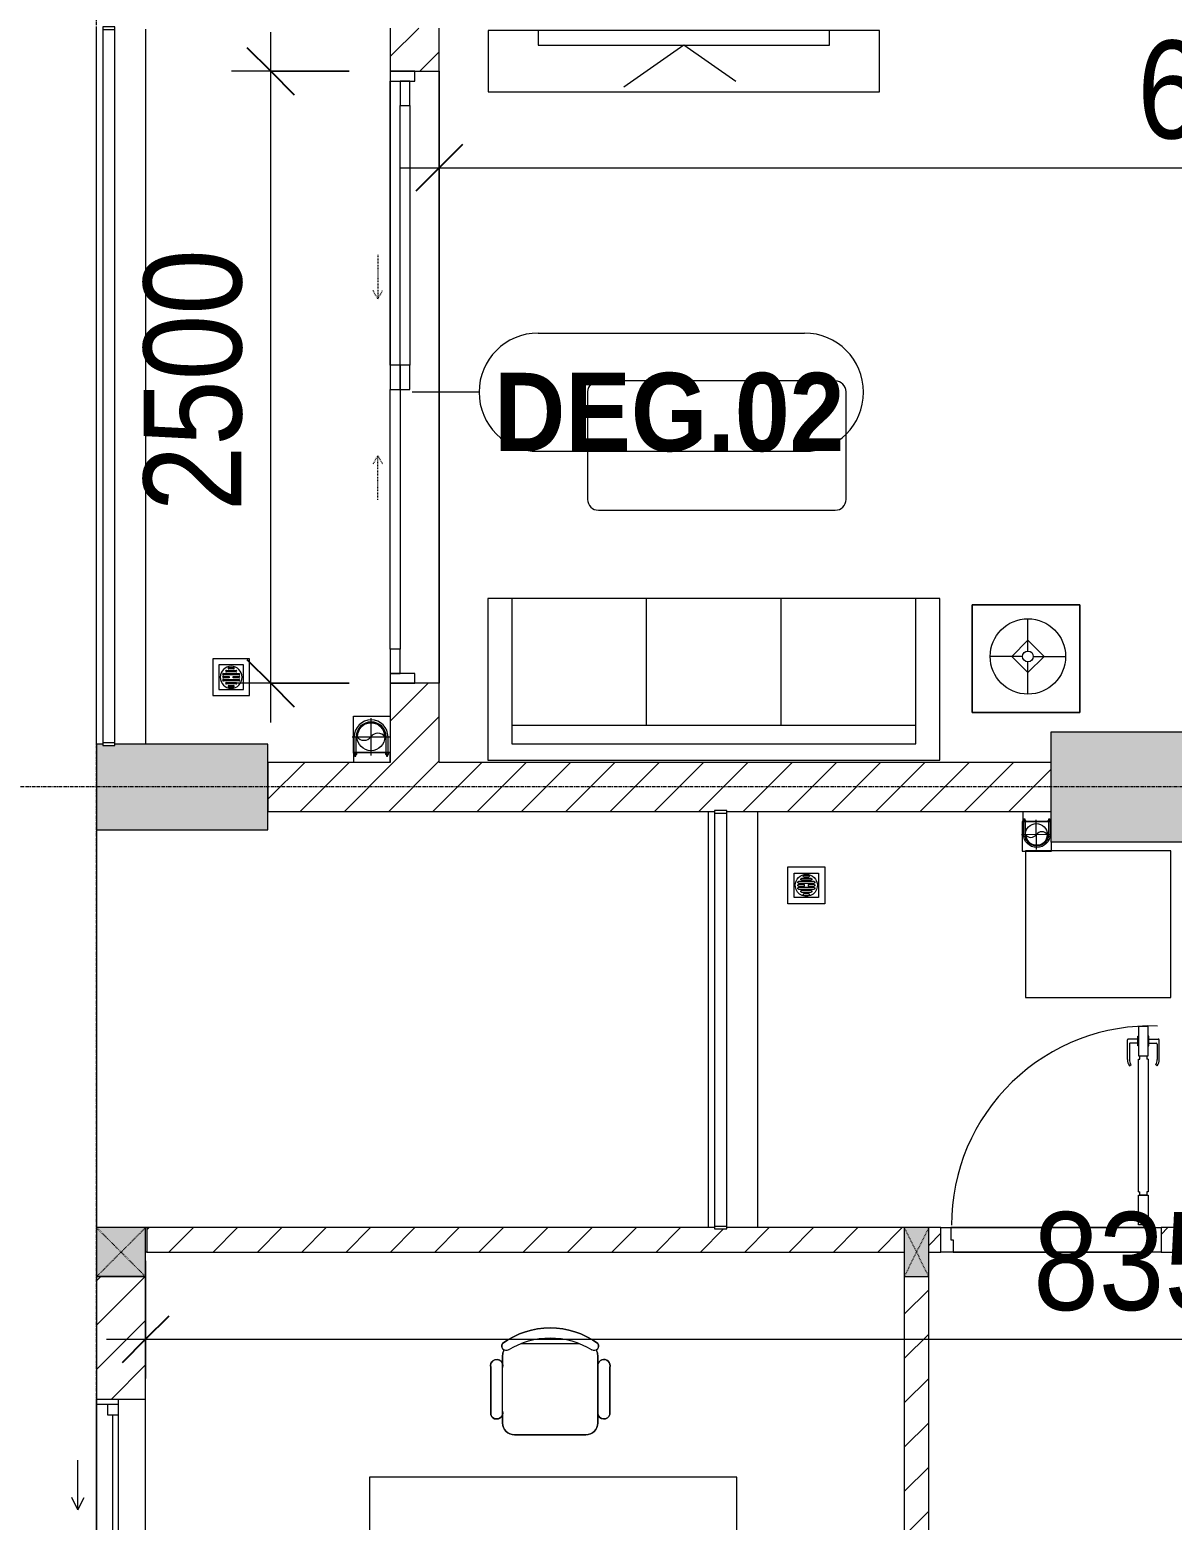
# Model space of a CAD drawing. Header units: millimetres. Extents: x 962 to 241049, y -15958 to 84407.
# Drawn here: x 96559 to 101227, y 58742 to 64830 of the extents above; entities that cross this region are included whole.
import ezdxf

# ---------------------------------------------------------------- set-up
doc = ezdxf.new("R2010")
doc.units = ezdxf.units.MM
for name, pattern in [('Dash', [6, 3, -3]), ('Grid Line', [22.225, 12.7, -3.175, 3.175, -3.175]), ('IMPORT-CENTER _3_', [10.16, 6.35, -1.27, 1.27, -1.27])]:
    doc.linetypes.add(name, pattern=pattern)
for name, color, linetype, lineweight in [('0-1', 7, 'Continuous', 5), ('A-ANNO-DIMS', 211, 'Continuous', 9), ('A-ANNO-DIMS-160', 211, 'Continuous', 9), ('A-DETL-GENF-1', 9, 'Continuous', 9), ('A-DOOR', 31, 'Continuous', 9), ('A-DOOR-1', 254, 'Continuous', 9), ('A-DOOR-2', 9, 'Continuous', 9), ('A-DOOR-FRAM', 31, 'Continuous', 9), ('A-DOOR-HDLN', 31, 'Dash', 9), ('A-DOOR-IDEN', 31, 'Continuous', 9), ('A-FLOR-1', 250, 'Continuous', 9), ('A-FLOR-2', 9, 'Continuous', 9), ('A-FLOR-HRAL', 11, 'Continuous', 9), ('A-FLOR-HRAL-1', 254, 'Continuous', 9), ('A-FLOR-HRAL-2', 9, 'Continuous', 9), ('A-GLAZ', 151, 'Continuous', 9), ('A-WALL', 113, 'Continuous', 9), ('A-WALL-1', 253, 'Continuous', 18), ('A-WALL-2', 9, 'Continuous', 9), ('A-WALL-3', 113, 'Continuous', 18), ('A-WALL-PATT-1', 10, 'Continuous', 9), ('A-WALL-PATT-2', 111, 'Continuous', 9), ('G-IMPT', 8, 'Continuous', 9), ('G-IMPT-1', 254, 'Continuous', 9), ('G-IMPT-2', 8, 'IMPORT-CENTER _3_', 9), ('I-FURN', 30, 'Continuous', 9), ('I-FURN-1', 254, 'Continuous', 9), ('M-EQPM', 50, 'Continuous', 9), ('S-COLS', 52, 'Continuous', 9), ('S-COLS-1', 52, 'Continuous', 5), ('S-COLS-2', 7, 'Continuous', 18), ('S-COLS-3', 250, 'Continuous', 9), ('S-COLS-4', 254, 'Continuous', 9), ('S-COLS-5', 253, 'Continuous', 18), ('S-COLS-6', 52, 'Continuous', 18), ('S-COLS-7', 52, 'Dash', 9), ('S-COLS-HDLN', 52, 'Dash', 9), ('S-COLS-HDLN-1', 9, 'Dash', 9), ('S-GRID-1', 1, 'Grid Line', 9)]:
    doc.layers.add(name, color=color, linetype=linetype, lineweight=lineweight)
doc.styles.add('Arial_B_5', font='arialbd_0.ttf', dxfattribs={"width": 0.9, "height": 320})
doc.styles.add('UTM Avo', font='UTM Avo.ttf', dxfattribs={"width": 0.9, "height": 400})
doc.dimstyles.new('1_Dim_chi_tiet_2_5_1', dxfattribs={"dimscale": 304.8, "dimtxt": 399.720379, "dimasz": 0.629921, "dimexe": 0.524934, "dimexo": 0.0625, "dimgap": 0.052493, "dimtad": 1, "dimdec": 0, "dimrnd": 5, "dimzin": 0, "dimdsep": 46, "dimtxsty": 'UTM Avo', "dimblk1": 'OBLIQUE', "dimblk2": 'OBLIQUE', "dimsah": 1, "dimcen": 0.09, "dimdle": 0.524934, "dimazin": 0, "dimtfac": 1, "dimtdec": 4, "dimtix": 1, "dimtmove": 0, "dimatfit": 3, "dimfxl": 1.049869, "dimfxlon": 1, "dimtvp": 1, "dimtolj": 1, "dimtzin": 0, "dimarcsym": 2})
pattern_1 = [(45, (0, 0), (-90.50967, 90.50967), [])]
pattern_2 = [(45, (63179.03, 0), (-90.50967, 90.50967), [])]

# ---------------------------------------------------------------- blocks, each defined once
blk = doc.blocks.new('M_Concrete-Rectangular-Column2 - 450x1300-812578-TKCS_MB TẦNG 1')
at = {"layer": 'S-COLS'}
blk.add_hatch(color=256, dxfattribs=at).paths.add_polyline_path([(-650, 225), (-650, -225), (650, -225), (650, 225), (-180.7, 225)])
at = {"layer": 'S-COLS-2'}
for p, q in [((-650, 225), (650, 225)), ((-650, -225), (-650, 225)), ((650, 225), (650, -225)), ((650, -225), (-650, -225))]:
    blk.add_line(p, q, dxfattribs=at)
blk = doc.blocks.new('NCV_TKTC_KET CAU_rvt-1-TKCS_MB TẦNG 1')
at = {"layer": 'S-COLS-1'}
blk.add_hatch(color=256, dxfattribs=at).paths.add_polyline_path([(34352.6, 61561.9), (34352.6, 61911.9), (33727.6, 61911.9), (33727.6, 61906.9), (33677.6, 61906.9), (33677.6, 61911.9), (33652.6, 61911.9), (33652.6, 61561.9)])
at = {"layer": 'A-FLOR-1'}
for p, q in [((33652.6, 61561.9), (33652.6, 59936.9)), ((33857.6, 59936.9), (33852.6, 59936.9))]:
    blk.add_line(p, q, dxfattribs=at)
at = {"layer": 'S-COLS-2'}
for p, q in [((33652.6, 61911.9), (33652.6, 61561.9)), ((33677.6, 61911.9), (33652.6, 61911.9)), ((34352.6, 61911.9), (33727.6, 61911.9)), ((34352.6, 61561.9), (34352.6, 61911.9)), ((33652.6, 61561.9), (34352.6, 61561.9))]:
    blk.add_line(p, q, dxfattribs=at)
at = {"layer": 'S-COLS-3', "rotation": 180}
blk.add_blockref('M_Concrete-Rectangular-Column2 - 450x1300-812578-TKCS_MB TẦNG 1', (38202.6, 61736.9), dxfattribs=at)
blk = doc.blocks.new('LOBBY_SOFA_1 - LOBBY_SOFA_1-850634-TKCS_MB TẦNG 1')
at = {"layer": 'I-FURN'}
for p, q in [((-2556, 0), (-2556, -660)), ((-708, 0), (-2556, 0)), ((-708, -660), (-708, 0)), ((-2457, -66), (-2457, -660)), ((-807, -66), (-2457, -66)), ((-807, -660), (-807, -66)), ((-807, -143), (-2457, -143)), ((-1907, -143), (-1907, -660)), ((-1357, -143), (-1357, -660)), ((-3128.2, -193.5), (-2688.2, -193.5)), ((-3128.2, -633.5), (-3128.2, -193.5)), ((-2688.2, -193.5), (-2688.2, -633.5)), ((-2915.4, -269), (-2915.4, -401)), ((-2915.4, -357), (-2981.4, -423)), ((-2849.4, -423), (-2915.4, -357)), ((-2937.4, -423), (-3069.4, -423)), ((-2981.4, -423), (-2915.4, -489)), ((-2915.4, -489), (-2849.4, -423)), ((-2893.4, -423), (-2761.4, -423)), ((-2915.4, -445), (-2915.4, -577)), ((-2688.2, -633.5), (-3128.2, -633.5)), ((-2556, -660), (-708, -660)), ((-1160.3, -1020.5), (-2128.3, -1020.5)), ((-2172.3, -1064.5), (-2172.3, -1504.5)), ((-1116.3, -1504.5), (-1116.3, -1064.5)), ((-2128.3, -1548.5), (-1160.3, -1548.5))]:
    blk.add_line(p, q, dxfattribs=at)
for radius in [154, 22]:
    blk.add_circle((-2915.4, -423), radius, dxfattribs=at)
for centre, start, end in [((-2128.3, -1064.5), 90, 180), ((-1160.3, -1064.5), 0, 90), ((-2128.3, -1504.5), 180, 270), ((-1160.3, -1504.5), 270, 0)]:
    blk.add_arc(centre, 44, start, end, dxfattribs=at)
at = {"layer": 'I-FURN-1'}
for p, q in [((-708, 0), (-2556, 0)), ((-2556, 0), (-2556, -660)), ((-708, -660), (-708, 0)), ((-2688.2, -193.5), (-3128.2, -193.5)), ((-3128.2, -193.5), (-3128.2, -633.5)), ((-2688.2, -633.5), (-2688.2, -193.5)), ((-3128.2, -633.5), (-2688.2, -633.5)), ((-2556, -660), (-708, -660)), ((-1160.3, -1020.5), (-2128.3, -1020.5)), ((-2172.3, -1064.5), (-2172.3, -1504.5)), ((-1116.3, -1504.5), (-1116.3, -1064.5)), ((-2128.3, -1548.5), (-1160.3, -1548.5))]:
    blk.add_line(p, q, dxfattribs=at)
for centre, start, end in [((-2128.3, -1064.5), 90, 180), ((-1160.3, -1064.5), 0, 90), ((-2128.3, -1504.5), 180, 270), ((-1160.3, -1504.5), 270, 0)]:
    blk.add_arc(centre, 44, start, end, dxfattribs=at)
blk = doc.blocks.new('RES_BAN AN - RES_BAN AN-850638-TKCS_MB TẦNG 1')
at = {"layer": 'I-FURN-1'}
for p, q in [((1600, 0), (0, 0)), ((0, 0), (0, -250)), ((1600, -250), (1600, 0)), ((0, -250), (1600, -250))]:
    blk.add_line(p, q, dxfattribs=at)
blk = doc.blocks.new('KE TIVI-2 - KE TIVI-2-842843-TKCS_MB TẦNG 1')
at = {"layer": 'I-FURN-1'}
for p, q in [((-595.6, 0), (-595.6, -60)), ((595.6, 0), (-595.6, 0)), ((-595.6, -60), (595.6, -60)), ((0, -60), (-245.7, -232.1)), ((213, -209.1), (0, -60)), ((595.6, -60), (595.6, 0))]:
    blk.add_line(p, q, dxfattribs=at)
blk = doc.blocks.new('BAN LV A - BAN LV A_dwg_ban hoc2-348006-TKCS_MB TẦNG 1')
at = {"layer": 'I-FURN'}
for p, q in [((145.8, 437.4), (-145.8, 437.4)), ((-194.4, 388.8), (-194.4, 113.4)), ((194.4, 113.4), (194.4, 388.8)), ((-243, 354.4), (-243, 162)), ((194.4, 351.4), (194.4, 150.8)), ((243.7, 162), (243.7, 354.4)), ((-120.5, 64.8), (120.5, 64.8))]:
    blk.add_line(p, q, dxfattribs=at)
at = {"layer": 'I-FURN', "flags": 128}
blk.add_lwpolyline([(-737.8, 610.5), (-737.8, 1330.5), (-154.9, 1330.5), (762.2, 1330.5), (762.2, 610.5)], close=True, dxfattribs=at)
at = {"layer": 'I-FURN'}
for centre, radius, start, end in [((-145.8, 388.8), 48.6, 90, 180), ((145.8, 388.8), 48.6, 360, 90), ((-218.7, 347.3), 25.3, 343.7398, 163.7398), ((219.4, 347.3), 25.3, 16.2602, 170.70537), ((-218.7, 154.9), 25.3, 163.7398, 16.2602), ((219.4, 154.9), 25.3, 189.29463, 16.2602), ((-180.2, 75.4), 17.8, 57.97259, 216.69006), ((-145.8, 113.4), 48.6, 180, 207.58444), ((0, 324), 324, 233.1301, 306.8699), ((0, 359.3), 318.2, 237.57575, 302.42425), ((180.2, 75.4), 17.8, 323.30994, 122.02741), ((145.8, 113.4), 48.6, 332.41556, 0)]:
    blk.add_arc(centre, radius, start, end, dxfattribs=at)
blk = doc.blocks.new('BAN LV A - BAN LV A_dwg-348005-TKCS_MB TẦNG 1')
at = {"extrusion": (0, 0, -1), "zscale": -1, "rotation": 180}
blk.add_blockref('BAN LV A - BAN LV A_dwg_ban hoc2-348006-TKCS_MB TẦNG 1', (-729, 1383.7), dxfattribs=at)
blk = doc.blocks.new('BAN LV A - BAN LV A-348231-TKCS_MB TẦNG 1')
at = {"layer": 'I-FURN-1'}
for p, q in [((486, 1221.7), (486, 1029.3)), ((534.6, 1270.3), (534.6, 1235.9)), ((923.4, 1232.9), (923.4, 1270.3)), ((972.7, 1029.3), (972.7, 1221.7)), ((534.6, 1029.3), (534.6, 994.9)), ((923.4, 994.9), (923.4, 1032.3)), ((583.2, 946.3), (874.8, 946.3)), ((1491.2, 773.2), (-8.8, 773.2)), ((-8.8, 773.2), (-8.8, 53.2)), ((1491.2, 53.2), (1491.2, 773.2)), ((-8.8, 53.2), (1491.2, 53.2))]:
    blk.add_line(p, q, dxfattribs=at)
for centre, radius, start, end in [((729, 1059.7), 324, 53.1301, 126.8699), ((548.9, 1308.3), 17.8, 143.30994, 240.59603), ((583.2, 1270.3), 48.6, 152.41556, 180), ((909.2, 1308.3), 17.8, 299.40397, 36.69006), ((874.8, 1270.3), 48.6, 360, 27.58444), ((510.3, 1228.8), 25.3, 16.2602, 196.2602), ((948.4, 1228.8), 25.3, 343.7398, 170.70537), ((510.3, 1036.4), 25.3, 196.2602, 343.7398), ((583.2, 994.9), 48.6, 180, 270), ((874.8, 994.9), 48.6, 270, 360), ((948.4, 1036.4), 25.3, 189.29463, 343.7398)]:
    blk.add_arc(centre, radius, start, end, dxfattribs=at)
blk.add_blockref('BAN LV A - BAN LV A_dwg-348005-TKCS_MB TẦNG 1', (0, 0))
blk = doc.blocks.new('MAY GIAT - MAY GIAT_dwg-348053-TKCS_MB TẦNG 1')
at = {"layer": 'G-IMPT-1', "flags": 128}
blk.add_lwpolyline([(5, 596.6), (5, 2.3), (605, 2.3), (605, 596.6)], close=True, dxfattribs=at)
blk = doc.blocks.new('MAY GIAT - MAY GIAT-348233-TKCS_MB TẦNG 1')
at = {"layer": 'I-FURN-1'}
for p, q in [((5, 596.6), (5, 2.3)), ((605, 596.6), (5, 596.6)), ((605, 2.3), (605, 596.6)), ((5, 2.3), (605, 2.3))]:
    blk.add_line(p, q, dxfattribs=at)
blk.add_blockref('MAY GIAT - MAY GIAT_dwg-348053-TKCS_MB TẦNG 1', (0, 0))
blk = doc.blocks.new('Railing - 50 x 10mm-457210-TKCS_MB TẦNG 1')
at = {"layer": 'A-FLOR-HRAL-2'}
for p, q in [((25, 5), (-25, 5)), ((-25, 5), (-25, -5)), ((25, -5), (25, 5)), ((-25, -5), (25, -5))]:
    blk.add_line(p, q, dxfattribs=at)
blk = doc.blocks.new('Railing - Railing-1032421-TKCS_MB TẦNG 1')
at = {"layer": 'A-FLOR-HRAL-2'}
for p, q in [((13269.1, 52369.6), (13269.1, 50680.8)), ((13319.1, 50680.8), (13319.1, 52369.6))]:
    blk.add_line(p, q, dxfattribs=at)
for p in [(13294.1, 52374.6), (13294.1, 50675.8)]:
    blk.add_blockref('Railing - 50 x 10mm-457210-TKCS_MB TẦNG 1', p)
blk = doc.blocks.new('DOOR_CW_01 CANH MO-PANEL KINH - DIG_01-900x2200-CỬA NHÔM KÍNH-400860-TKCS_MB TẦNG 1')
at = {"layer": 'A-DETL-GENF-1'}
for p, q in [((-397, -182), (-397, -62)), ((-397, -62), (-357, -62)), ((-357, -62), (-357, -182)), ((-357, -182), (-397, -182)), ((-391, -196), (-391, -182)), ((-391, -182), (-363, -182)), ((-363, -182), (-363, -196)), ((-397, -196), (-391, -196)), ((-397, -738), (-397, -196)), ((-357, -196), (-363, -196)), ((-357, -196), (-357, -738)), ((-433.9, -711.2), (-427.3, -715.8)), ((-320.1, -711.2), (-326.7, -715.8)), ((-442, -737), (-442, -816.5)), ((-434, -799.5), (-434, -737)), ((-397, -738), (-391, -738)), ((-357, -752), (-397, -752)), ((-397, -752), (-397, -872)), ((-391, -752), (-391, -738)), ((-363, -752), (-391, -752)), ((-357, -738), (-363, -738)), ((-363, -738), (-363, -752)), ((-357, -872), (-357, -752)), ((-320, -799.5), (-320, -737)), ((-312, -737), (-312, -816.5)), ((-399, -820.5), (-438, -820.5)), ((-399, -803.5), (-430, -803.5)), ((-399, -792.2), (-399, -831.8)), ((-397, -792.2), (-399, -792.2)), ((-399, -831.8), (-397, -831.8)), ((-397, -792.2), (-397, -831.8)), ((-357, -792.2), (-357, -831.8)), ((-357, -792.2), (-355, -792.2)), ((-355, -831.8), (-357, -831.8)), ((-355, -792.2), (-355, -831.8)), ((-355, -803.5), (-324, -803.5)), ((-355, -820.5), (-316, -820.5)), ((-397, -872), (-357, -872))]:
    blk.add_line(p, q, dxfattribs=at)
blk.add_circle((-407, -60), 10, dxfattribs=at)
for centre, radius, start, end in [((-407, -60), 814, 268, 0), ((-397, -737), 45, 145, 180), ((-397, -737), 37, 145, 180), ((-357, -737), 37, 0, 35), ((-357, -737), 45, 360, 35), ((-438, -816.5), 4, 180, 270), ((-430, -799.5), 4, 180, 270), ((-324, -799.5), 4, 270, 0), ((-316, -816.5), 4, 270, 0)]:
    blk.add_arc(centre, radius, start, end, dxfattribs=at)
at = {"layer": 'A-DOOR-2'}
for p, q in [((-450, -50), (-450, 50)), ((-450, 50), (-400, 50)), ((-400, 50), (-400, 0)), ((400, 0), (400, 50)), ((400, 50), (450, 50)), ((450, 50), (450, -50)), ((-410, -50), (-450, -50)), ((-410, 0), (-410, -50)), ((-400, 0), (-410, 0)), ((-407, -50), (-382, -50)), ((410, 0), (400, 0)), ((410, -50), (410, 0)), ((450, -50), (410, -50))]:
    blk.add_line(p, q, dxfattribs=at)
blk = doc.blocks.new('G1_SOF - BO TRU - 100x200-745959-TKCS_MB TẦNG 1')
at = {"layer": 'S-COLS'}
blk.add_hatch(color=256, dxfattribs=at).paths.add_polyline_path([(50, -100), (50, 100), (-50, 100), (-50, -100)])
at = {"layer": 'S-COLS-5'}
for p, q in [((50, 100), (-50, 100)), ((-50, 100), (-50, -100)), ((50, -100), (50, 100)), ((-50, -100), (50, -100))]:
    blk.add_line(p, q, dxfattribs=at)
at = {"layer": 'S-COLS-HDLN-1'}
for p, q in [((50, 100), (-50, -100)), ((-50, 100), (50, -100))]:
    blk.add_line(p, q, dxfattribs=at)
blk = doc.blocks.new('NCV_TKTC_TANG 1_rvt-1-TKCS_MB TẦNG 1')
at = {"layer": 'A-WALL-PATT-1'}
h = blk.add_hatch(dxfattribs=at)
h.set_pattern_fill('FP_1', color=256, style=0, pattern_type=2)
h.set_pattern_definition(pattern_1)
h.paths.add_polyline_path([(36952.6, 59836.9), (36952.6, 59936.9), (36227.6, 59936.9), (36227.6, 59931.5), (36177.6, 59931.5), (36177.6, 59936.9), (33857.6, 59936.9), (33857.6, 59836.9), (36771.2, 59836.9)])
h = blk.add_hatch(dxfattribs=at)
h.set_pattern_fill('FP_1', color=256, style=0, pattern_type=2)
h.set_pattern_definition(pattern_1)
h.paths.add_polyline_path([(38052.6, 59836.9), (38052.6, 59936.9), (38002.6, 59936.9), (38002.6, 59836.9)])
h.paths.add_polyline_path([(37052.6, 59836.9), (37102.6, 59836.9), (37102.6, 59936.9), (37052.6, 59936.2)])
h = blk.add_hatch(dxfattribs=at)
h.set_pattern_fill('FP_1', color=256, style=0, pattern_type=2)
h.set_pattern_definition(pattern_1)
h.paths.add_polyline_path([(37052.6, 57737.3), (37052.6, 59736.5), (36952.6, 59736.5), (36952.6, 57737.3)])
at = {"layer": 'A-FLOR-2'}
for p, q in [((35052.6, 64660.3), (35052.6, 62160.3)), ((35052.6, 62160.3), (35052.6, 64660.3)), ((34852.6, 64620.3), (34852.6, 63460.3)), ((37962.6, 59936.9), (37142.6, 59936.9)), ((33857.6, 59836.9), (33852.6, 59836.9)), ((37952.6, 59836.9), (37152.6, 59836.9)), ((37152.6, 59836.9), (37952.6, 59836.9))]:
    blk.add_line(p, q, dxfattribs=at)
at = {"layer": 'A-WALL-1'}
for p, q in [((36177.6, 59936.9), (33857.6, 59936.9)), ((33857.6, 59936.9), (33857.6, 59836.9)), ((36952.6, 59936.9), (36227.6, 59936.9)), ((37102.6, 59936.9), (37052.6, 59936.9)), ((37102.6, 59836.9), (37102.6, 59936.9)), ((38052.6, 59936.9), (38002.6, 59936.9)), ((38002.6, 59936.9), (38002.6, 59836.9)), ((33857.6, 59836.9), (36952.6, 59836.9)), ((37052.6, 59836.9), (37102.6, 59836.9)), ((38002.6, 59836.9), (38052.6, 59836.9)), ((36952.6, 59736.5), (36952.6, 57737.3)), ((37052.6, 59736.5), (36952.6, 59736.5)), ((37052.6, 57737.3), (37052.6, 59736.5))]:
    blk.add_line(p, q, dxfattribs=at)
at = {"layer": 'A-WALL-2'}
for p, q in [((36152.6, 59936.9), (36152.6, 61636.9)), ((36352.6, 61636.9), (36352.6, 59936.9)), ((37142.6, 59936.9), (37962.6, 59936.9)), ((37952.6, 59836.9), (37152.6, 59836.9))]:
    blk.add_line(p, q, dxfattribs=at)
at = {"layer": 'A-DOOR-1', "rotation": 180}
blk.add_blockref('DOOR_CW_01 CANH MO-PANEL KINH - DIG_01-900x2200-CỬA NHÔM KÍNH-400860-TKCS_MB TẦNG 1', (37552.6, 59886.9), dxfattribs=at)
at = {"layer": 'A-FLOR-HRAL-1'}
blk.add_blockref('Railing - Railing-1032421-TKCS_MB TẦNG 1', (22908.5, 9260.7), dxfattribs=at)
at = {"layer": 'I-FURN-1'}
for name, p in [('RES_BAN AN - RES_BAN AN-850638-TKCS_MB TẦNG 1', (35252.2, 64826.9)), ('KE TIVI-2 - KE TIVI-2-842843-TKCS_MB TẦNG 1', (36052.2, 64826.9)), ('BAN LV A - BAN LV A-348231-TKCS_MB TẦNG 1', (34776.9, 58144.2))]:
    blk.add_blockref(name, p, dxfattribs=at)
for name, p, rotation in [('LOBBY_SOFA_1 - LOBBY_SOFA_1-850634-TKCS_MB TẦNG 1', (34542.6, 61846.9), 180), ('MAY GIAT - MAY GIAT-348233-TKCS_MB TẦNG 1', (38044.8, 60871.5), 89.99999999999915)]:
    blk.add_blockref(name, p, dxfattribs=dict(at, rotation=rotation))
at = {"layer": 'S-COLS-4'}
blk.add_blockref('G1_SOF - BO TRU - 100x200-745959-TKCS_MB TẦNG 1', (37002.6, 59836.9), dxfattribs=at)
blk = doc.blocks.new('1_FAMILY RVT - W01-WxH 1400x1400xmm-389822-TKCS_MB TẦNG 1')
at = {"layer": 'A-GLAZ'}
for p, q in [((248.4, 172.39), (299.2, 197.79)), ((248.4, 172.39), (299.2, 146.99)), ((248.4, 172.39), (451.6, 172.39)), ((-700, 96.19), (-700, -103.81)), ((700, 96.19), (-700, 96.19)), ((-700, 96.19), (-636.5, 96.19)), ((-680.95, 96.19), (-680.95, 7.29)), ((-636.5, 96.19), (-22.225, 96.19)), ((-636.5, 96.19), (-636.5, 51.74)), ((-636.5, 73.965), (-22.225, 73.965)), ((-22.225, 7.29), (-22.225, 96.19)), ((-22.225, 96.19), (22.225, 96.19)), ((22.225, 96.19), (680.95, 96.19)), ((22.225, 96.19), (22.225, 7.29)), ((680.95, 96.19), (700, 96.19)), ((680.95, 96.19), (680.95, 7.29)), ((700, -103.81), (700, 96.19)), ((-700, 7.29), (-680.95, 7.29)), ((-636.5, 51.74), (-680.95, 51.74)), ((-680.95, 7.29), (-22.225, 7.29)), ((22.225, 51.74), (-22.225, 51.74)), ((-22.225, 7.29), (22.225, 7.29)), ((22.225, 29.515), (636.5, 29.515)), ((22.225, 7.29), (636.5, 7.29)), ((636.5, 51.74), (636.5, 7.29)), ((680.95, 51.74), (636.5, 51.74)), ((636.5, 7.29), (700, 7.29)), ((-700, -103.81), (700, -103.81))]:
    blk.add_line(p, q, dxfattribs=at)
blk = doc.blocks.new('Railing - 50 x 10mm-1251311-TKCS_MB TẦNG 1')
at = {"layer": 'A-FLOR-HRAL'}
for p, q in [((25, 5), (-25, 5)), ((-25, 5), (-25, -5)), ((25, -5), (25, 5)), ((-25, -5), (25, -5))]:
    blk.add_line(p, q, dxfattribs=at)
blk = doc.blocks.new('Railing - Railing-1598256-TKCS_MB TẦNG 1')
at = {"layer": 'A-FLOR-HRAL'}
for p, q in [((33677.6, 64831.3), (33677.6, 61916.9)), ((33727.6, 61916.9), (33727.6, 64831.3))]:
    blk.add_line(p, q, dxfattribs=at)
for p in [(33702.6, 64836.3), (33702.6, 61911.9)]:
    blk.add_blockref('Railing - 50 x 10mm-1251311-TKCS_MB TẦNG 1', p)
blk = doc.blocks.new('TKTC_XREF_251221_MB TANG 1 - TKTC_XREF_260130_MB TANG 1_dwg_THU NUOC - THU NUOC-444531-TKCS_MB TẦNG 1-4202120-TKCS_MB TẦNG 1')
at = {"layer": 'M-EQPM'}
for p, q in [((-23.3, 10.8), (40.9, 10.8)), ((40.9, 4.8), (-23.3, 4.8)), ((-11, 23.3), (28.5, 23.3)), ((28.5, 17.3), (-11, 17.3)), ((-1.1, 35.6), (18.5, 35.6)), ((18.5, 29.6), (-1.1, 29.6)), ((-23.3, -13.6), (40.9, -13.6)), ((40.9, -19.6), (-23.3, -19.6)), ((-11, -26.1), (28.5, -26.1)), ((28.5, -32.1), (-11, -32.1)), ((-1.1, -38.5), (18.5, -38.5)), ((18.5, -44.5), (-1.1, -44.5))]:
    blk.add_line(p, q, dxfattribs=at)
at = {"layer": 'M-EQPM', "flags": 128}
for points in [[(83.7, -79.4), (83.7, 70.6), (-66.3, 70.6), (-66.3, -79.4)], [(58.7, -54.4), (58.7, 45.6), (-41.3, 45.6), (-41.3, -54.4)]]:
    blk.add_lwpolyline(points, close=True, dxfattribs=at)
for points in [[(-23.3, -1.2), (0.7, -1.2), (0.7, -7.2), (-23.3, -7.2)], [(40.9, -7.2), (16.7, -7.2), (16.7, -1.2), (40.9, -1.2)]]:
    blk.add_lwpolyline(points, dxfattribs=at)
at = {"layer": 'M-EQPM'}
for centre, radius, start, end in [((8.7, -4.4), 45, 360, 180), ((8.7, -4.4), 45, 360, 180), ((-23.3, 7.8), 3, 90, 270), ((-11, 20.3), 3, 90, 270), ((-1.1, 32.6), 3, 90, 270), ((18.5, 32.6), 3, 270, 90), ((28.5, 20.3), 3, 270, 90), ((40.9, 7.8), 3, 270, 90), ((8.7, -4.4), 45, 180, 360), ((8.7, -4.4), 45, 180, 360), ((-23.3, -4.2), 3, 90, 270), ((-23.3, -16.6), 3, 90, 270), ((-11, -29.1), 3, 90, 270), ((-1.1, -41.5), 3, 90, 270), ((18.5, -41.5), 3, 270, 90), ((28.5, -29.1), 3, 270, 90), ((40.9, -4.2), 3, 270, 90), ((40.9, -16.6), 3, 270, 90)]:
    blk.add_arc(centre, radius, start, end, dxfattribs=at)
blk = doc.blocks.new('TKTC_XREF_251221_MB TANG 1 - TKTC_XREF_260130_MB TANG 1_dwg_THU NUOC - THU NUOC-444531-TKCS_MB TẦNG 1-4202124-TKCS_MB TẦNG 1')
at = {"layer": 'M-EQPM'}
for p, q in [((-23.3, 10.8), (40.9, 10.8)), ((40.9, 4.8), (-23.3, 4.8)), ((-11, 23.3), (28.5, 23.3)), ((28.5, 17.3), (-11, 17.3)), ((-1.1, 35.6), (18.5, 35.6)), ((18.5, 29.6), (-1.1, 29.6)), ((-23.3, -13.6), (40.9, -13.6)), ((40.9, -19.6), (-23.3, -19.6)), ((-11, -26.1), (28.5, -26.1)), ((28.5, -32.1), (-11, -32.1)), ((-1.1, -38.5), (18.5, -38.5)), ((18.5, -44.5), (-1.1, -44.5))]:
    blk.add_line(p, q, dxfattribs=at)
at = {"layer": 'M-EQPM', "flags": 128}
for points in [[(83.7, -79.4), (83.7, 70.6), (-66.3, 70.6), (-66.3, -79.4)], [(58.7, -54.4), (58.7, 45.6), (-41.3, 45.6), (-41.3, -54.4)]]:
    blk.add_lwpolyline(points, close=True, dxfattribs=at)
for points in [[(-23.3, -1.2), (0.7, -1.2), (0.7, -7.2), (-23.3, -7.2)], [(40.9, -7.2), (16.7, -7.2), (16.7, -1.2), (40.9, -1.2)]]:
    blk.add_lwpolyline(points, dxfattribs=at)
at = {"layer": 'M-EQPM'}
for centre, radius, start, end in [((8.7, -4.4), 45, 360, 180), ((8.7, -4.4), 45, 360, 180), ((-23.3, 7.8), 3, 90, 270), ((-11, 20.3), 3, 90, 270), ((-1.1, 32.6), 3, 90, 270), ((18.5, 32.6), 3, 270, 90), ((28.5, 20.3), 3, 270, 90), ((40.9, 7.8), 3, 270, 90), ((8.7, -4.4), 45, 180, 360), ((8.7, -4.4), 45, 180, 360), ((-23.3, -4.2), 3, 90, 270), ((-23.3, -16.6), 3, 90, 270), ((-11, -29.1), 3, 90, 270), ((-1.1, -41.5), 3, 90, 270), ((18.5, -41.5), 3, 270, 90), ((28.5, -29.1), 3, 270, 90), ((40.9, -4.2), 3, 270, 90), ((40.9, -16.6), 3, 270, 90)]:
    blk.add_arc(centre, radius, start, end, dxfattribs=at)
blk = doc.blocks.new('TKTC_XREF_251221_MB TANG 1 - TKTC_XREF_260130_MB TANG 1_dwg_CUM U_DN100-4202115-TKCS_MB TẦNG 1')
at = {"layer": 'G-IMPT'}
blk.add_hatch(color=256, dxfattribs=at).paths.add_polyline_path([(0, -61), (0, -57), (14.8, -55.1), (28.5, -49.4), (40.3, -40.3), (49.4, -28.5), (55.1, -14.8), (57, 0), (55.1, 14.8), (49.4, 28.5), (40.3, 40.3), (28.5, 49.4), (14.8, 55.1), (0, 57), (0, 61), (15.8, 58.9), (30.5, 52.8), (43.1, 43.1), (52.8, 30.5), (58.9, 15.8), (61, 0), (58.9, -15.8), (52.8, -30.5), (43.1, -43.1), (30.5, -52.8), (15.8, -58.9)])
for p, q in [((-79.1, 66.6), (-79.1, 63.4)), ((-76.6, 66.6), (-76.6, 63.4)), ((-74.6, 66.6), (-74.6, 63.4)), ((-72.7, 69.3), (-72.7, 60.7)), ((-66.9, 67.9), (-71.7, 67.9)), ((-66.9, 62.1), (-71.7, 62.1)), ((-65, 69), (0, 69)), ((-79.1, -63.4), (-79.1, -66.6)), ((-76.6, -63.4), (-76.6, -66.6)), ((-74.6, -63.4), (-74.6, -66.6)), ((-72.7, -60.7), (-72.7, -69.3)), ((-66.9, -62.1), (-71.7, -62.1)), ((-66.9, -67.9), (-71.7, -67.9)), ((-65, -69), (0, -69))]:
    blk.add_line(p, q, dxfattribs=at)
at = {"layer": 'G-IMPT', "flags": 128}
for points in [[(-72.7, 67.6), (-78.1, 67.6), (-78.1, 62.4), (-72.7, 62.4)], [(-71.7, 59.2), (-66.9, 59.2), (-66.9, 70.8), (-71.7, 70.8)], [(-66.9, 70.8), (-66.9, 72.7), (-65, 72.7), (-65, 57.3), (-66.9, 57.3), (-66.9, 59.2)], [(-65, 61), (0, 61), (0, 57)], [(-72.7, -62.4), (-78.1, -62.4), (-78.1, -67.6), (-72.7, -67.6)], [(-71.7, -70.8), (-66.9, -70.8), (-66.9, -59.2), (-71.7, -59.2)], [(-66.9, -59.2), (-66.9, -57.3), (-65, -57.3), (-65, -72.7), (-66.9, -72.7), (-66.9, -70.8)], [(-65, -61), (0, -61), (0, -57)]]:
    blk.add_lwpolyline(points, dxfattribs=at)
at = {"layer": 'G-IMPT'}
for centre, radius, start, end in [((-78.1, 66.6), 0.96, 90, 180), ((-78.1, 63.4), 0.96, 180, 270), ((-71.1, 69.3), 1.56, 112.61986, 247.38014), ((-67.9, 65), 4.8, 143.1301, 216.8699), ((-71.1, 60.7), 1.56, 112.61986, 247.38014), ((0, 0), 69, 270, 90), ((0, 0), 61, 270, 90), ((0, 0), 57, 270, 90), ((-78.1, -63.4), 0.96, 90, 180), ((-78.1, -66.6), 0.96, 180, 270), ((-71.1, -60.7), 1.56, 112.61986, 247.38014), ((-67.9, -65), 4.8, 143.1301, 216.8699), ((-71.1, -69.3), 1.56, 112.61986, 247.38014)]:
    blk.add_arc(centre, radius, start, end, dxfattribs=at)
blk = doc.blocks.new('TKTC_XREF_251221_MB TANG 1 - TKTC_XREF_260130_MB TANG 1_dwg_$cc-V149-TKCS_MB TẦNG 1')
at = {"layer": 'G-IMPT'}
blk.add_circle((0, 0), 0.5, dxfattribs=at)
for centre, radius, start, end in [((0, 0), 0.5, 90, 270), ((0.188, 0.25), 0.313, 126.8699, 233.1301), ((-0.188, -0.25), 0.313, 306.8699, 53.1301)]:
    blk.add_arc(centre, radius, start, end, dxfattribs=at)
at = {"layer": 'G-IMPT-2'}
for p, q in [((-0.673, 0), (0.673, 0)), ((0, -0.666), (0, 0.673))]:
    blk.add_line(p, q, dxfattribs=at)
blk = doc.blocks.new('TKTC_XREF_251221_MB TANG 1 - TKTC_XREF_260130_MB TANG 1_dwg_CUM U_DN100-4202112-TKCS_MB TẦNG 1')
at = {"layer": 'G-IMPT'}
blk.add_hatch(color=256, dxfattribs=at).paths.add_polyline_path([(0, 61), (0, 57), (14.8, 55.1), (28.5, 49.4), (40.3, 40.3), (49.4, 28.5), (55.1, 14.8), (57, 0), (55.1, -14.8), (49.4, -28.5), (40.3, -40.3), (28.5, -49.4), (14.8, -55.1), (0, -57), (0, -61), (15.8, -58.9), (30.5, -52.8), (43.1, -43.1), (52.8, -30.5), (59.7, -9.6), (61, 0), (58.9, 15.8), (52.8, 30.5), (43.1, 43.1), (30.5, 52.8), (15.8, 58.9)])
for p, q in [((-79.1, 66.6), (-79.1, 63.4)), ((-76.6, 66.6), (-76.6, 63.4)), ((-74.6, 66.6), (-74.6, 63.4)), ((-72.7, 69.3), (-72.7, 60.7)), ((-66.9, 67.9), (-71.7, 67.9)), ((-66.9, 62.1), (-71.7, 62.1)), ((-65, 69), (0, 69)), ((-72.7, -60.7), (-72.7, -69.3)), ((-79.1, -63.4), (-79.1, -66.6)), ((-76.6, -63.4), (-76.6, -66.6)), ((-74.6, -63.4), (-74.6, -66.6)), ((-66.9, -62.1), (-71.7, -62.1)), ((-66.9, -67.9), (-71.7, -67.9)), ((-65, -69), (0, -69))]:
    blk.add_line(p, q, dxfattribs=at)
at = {"layer": 'G-IMPT', "flags": 128}
for points in [[(-72.7, 67.6), (-78.1, 67.6), (-78.1, 62.4), (-72.7, 62.4)], [(-71.7, 59.2), (-66.9, 59.2), (-66.9, 70.8), (-71.7, 70.8)], [(-66.9, 70.8), (-66.9, 72.7), (-65, 72.7), (-65, 57.3), (-66.9, 57.3), (-66.9, 59.2)], [(-65, 61), (0, 61), (0, 57)], [(-71.7, -70.8), (-66.9, -70.8), (-66.9, -59.2), (-71.7, -59.2)], [(-66.9, -59.2), (-66.9, -57.3), (-65, -57.3), (-65, -72.7), (-66.9, -72.7), (-66.9, -70.8)], [(-65, -61), (0, -61), (0, -57)], [(-72.7, -62.4), (-78.1, -62.4), (-78.1, -67.6), (-72.7, -67.6)]]:
    blk.add_lwpolyline(points, dxfattribs=at)
at = {"layer": 'G-IMPT'}
for centre, radius, start, end in [((-78.1, 66.6), 0.96, 90, 180), ((-78.1, 63.4), 0.96, 180, 270), ((-71.1, 69.3), 1.56, 112.61986, 247.38014), ((-67.9, 65), 4.8, 143.1301, 216.8699), ((-71.1, 60.7), 1.56, 112.61986, 247.38014), ((0, 0), 69, 270, 90), ((0, 0), 61, 270, 90), ((0, 0), 57, 270, 90), ((-71.1, -60.7), 1.56, 112.61986, 247.38014), ((-78.1, -63.4), 0.96, 90, 180), ((-78.1, -66.6), 0.96, 180, 270), ((-67.9, -65), 4.8, 143.1301, 216.8699), ((-71.1, -69.3), 1.56, 112.61986, 247.38014)]:
    blk.add_arc(centre, radius, start, end, dxfattribs=at)
blk = doc.blocks.new('TKTC_XREF_251221_MB TANG 1 - TKTC_XREF_260130_MB TANG 1_dwg_$cc-4202125-TKCS_MB TẦNG 1')
at = {"layer": 'G-IMPT'}
blk.add_circle((0, 0), 0.5, dxfattribs=at)
for centre, radius, start, end in [((0, 0), 0.5, 90, 270), ((0.188, 0.25), 0.313, 126.8699, 233.1301), ((-0.188, -0.25), 0.313, 306.8699, 53.1301)]:
    blk.add_arc(centre, radius, start, end, dxfattribs=at)
at = {"layer": 'G-IMPT-2'}
for p, q in [((0, -0.673), (0, 0.673)), ((-0.673, 0), (0.673, 0))]:
    blk.add_line(p, q, dxfattribs=at)
blk = doc.blocks.new('TKTC_XREF_251221_MB TANG 1 - TKTC_XREF_260130_MB TANG 1_dwg-4202109-TKCS_MB TẦNG 1')
at = {"layer": 'G-IMPT'}
for p, q in [((-169499.1, -339784.7), (-169499.1, -341409.7)), ((-165714.9, -339751.3), (-165599.1, -339751.3))]:
    blk.add_line(p, q, dxfattribs=at)
at = {"layer": 'G-IMPT', "flags": 128}
blk.add_lwpolyline([(-168449.6, -339469.6), (-168449.6, -339319.9), (-168299.3, -339319.9), (-168299.3, -339469.6)], close=True, dxfattribs=at)
for points in [[(-168299.2, -339509.7), (-168299.4, -339469.7), (-168449.9, -339469.7), (-168449.6, -339509.7)], [(-165599.1, -339711.3), (-165714.9, -339711.3), (-165714.9, -339751.3)], [(-165599.1, -339751.3), (-165716.7, -339751.3), (-165716.7, -339871.3)], [(-165716.7, -339871.3), (-165597.1, -339871.3), (-165597.1, -339834.7)]]:
    blk.add_lwpolyline(points, dxfattribs=at)
blk.add_blockref('TKTC_XREF_251221_MB TANG 1 - TKTC_XREF_260130_MB TANG 1_dwg_THU NUOC - THU NUOC-444531-TKCS_MB TẦNG 1-4202120-TKCS_MB TẦNG 1', (-168957.9, -339157))
for name, p, xscale, yscale, zscale, rotation in [('TKTC_XREF_251221_MB TANG 1 - TKTC_XREF_260130_MB TANG 1_dwg_$cc-4202125-TKCS_MB TẦNG 1', (-168378.1, -339404.7), 113.7150000000073, 113.7150000000073, 113.7150000000073, 269.9990086637467), ('TKTC_XREF_251221_MB TANG 1 - TKTC_XREF_260130_MB TANG 1_dwg_CUM U_DN100-4202112-TKCS_MB TẦNG 1', (-168377.2, -339404.7), 0.9975000000000007, 0.9975000000000007, 0.9975000000000007, 90.00099133829464), ('TKTC_XREF_251221_MB TANG 1 - TKTC_XREF_260130_MB TANG 1_dwg_$cc-V149-TKCS_MB TẦNG 1', (-165659.1, -339804.2), 90.00000000005122, 90.00000000005122, 90.00000000005122, 90.37402677993775)]:
    blk.add_blockref(name, p, dxfattribs=dict(xscale=xscale, yscale=yscale, zscale=zscale, rotation=rotation))
at = {"extrusion": (0, 0, -1), "xscale": 0.7894736842105242, "yscale": 0.7894736842105242, "zscale": -0.7894736842105242, "rotation": 269.9999999984438}
blk.add_blockref('TKTC_XREF_251221_MB TANG 1 - TKTC_XREF_260130_MB TANG 1_dwg_CUM U_DN100-4202115-TKCS_MB TẦNG 1', (165657.3, -339802.7), dxfattribs=at)
at = {"extrusion": (0, 0, -1), "zscale": -1, "rotation": 180}
blk.add_blockref('TKTC_XREF_251221_MB TANG 1 - TKTC_XREF_260130_MB TANG 1_dwg_THU NUOC - THU NUOC-444531-TKCS_MB TẦNG 1-4202124-TKCS_MB TẦNG 1', (166607.8, -340015.8), dxfattribs=at)
blk = doc.blocks.new('TKTC_XREF_251221_MB TANG 1 - TKTC_XREF_251221_MB TANG 1-2038492-TKCS_MB TẦNG 1')
blk.add_blockref('TKTC_XREF_251221_MB TANG 1 - TKTC_XREF_260130_MB TANG 1_dwg-4202109-TKCS_MB TẦNG 1', (169499.1, 384109.7))
blk = doc.blocks.new('G1_SOF - BO TRU - 200x200-3050151-TKCS_MB TẦNG 1')
at = {"layer": 'S-COLS-HDLN'}
for p, q in [((-100, 100), (100, -100)), ((100, 100), (-100, -100))]:
    blk.add_line(p, q, dxfattribs=at)
blk = doc.blocks.new('DEG_02-DEG_03 - DEG_02-2500x2400mm-CỬA ĐI 02 CÁNH TRƯỢT-625766-TKCS_MB TẦNG 1')
at = {"layer": 'A-DOOR'}
for p, q in [((-1110, 100), (-1210, 100)), ((-1210, 100), (-1210, 60)), ((-1110, 60), (-1110, 100)), ((-1110, 100), (-50, 100)), ((50, 100), (-50, 100)), ((-50, 100), (-50, 60)), ((50, 60), (50, 100)), ((-1210, 60), (-1110, 60)), ((-50, 60), (-1110, 60)), ((50, 60), (-50, 60)), ((-50, 60), (-50, 20)), ((-50, 60), (50, 60)), ((-50, 20), (50, 20)), ((50, 20), (50, 60)), ((50, 60), (1110, 60)), ((1110, 20), (50, 20)), ((1210, 60), (1110, 60)), ((1110, 60), (1110, 20)), ((1110, 20), (1210, 20)), ((1210, 20), (1210, 60))]:
    blk.add_line(p, q, dxfattribs=at)
at = {"layer": 'A-DOOR-FRAM'}
for p, q in [((-1210, 100), (-1250, 100)), ((-1250, 100), (-1250, 0)), ((-1210, 0), (-1210, 100)), ((1250, 100), (1210, 100)), ((1210, 100), (1210, 0)), ((1250, 0), (1250, 100)), ((-1250, 0), (-1210, 0)), ((1210, 0), (1250, 0))]:
    blk.add_line(p, q, dxfattribs=at)
at = {"layer": 'A-DOOR-HDLN'}
for p, q in [((-500.4, 151.1), (-320.4, 151.1)), ((-320.4, 151.1), (-355, 171.1)), ((-320.4, 151.1), (-355, 131.1)), ((320.4, 151.1), (355, 171.1)), ((320.4, 151.1), (355, 131.1)), ((500.4, 151.1), (320.4, 151.1))]:
    blk.add_line(p, q, dxfattribs=at)
blk = doc.blocks.new('DIMBLOCK267-TKCS_MB TẦNG 1')
at = {"layer": 'A-ANNO-DIMS-160'}
for p, q in [((97543.2, 62000.3), (97543.2, 64820.3)), ((97863.2, 64660.3), (97383.2, 64660.3)), ((97543.2, 64660.3), (97863.2, 64660.3)), ((97863.2, 62160.3), (97383.2, 62160.3)), ((97543.2, 62160.3), (97863.2, 62160.3))]:
    blk.add_line(p, q, dxfattribs=at)
at = {"layer": 'A-ANNO-DIMS-160', "lineweight": 25}
for p, q in [((97543.2, 64660.3), (97447.2, 64756.3)), ((97543.2, 64660.3), (97639.2, 64564.3)), ((97543.2, 62160.3), (97447.2, 62256.3)), ((97543.2, 62160.3), (97639.2, 62064.3))]:
    blk.add_line(p, q, dxfattribs=at)
at = {"layer": 'A-ANNO-DIMS-160', "color": 0, "insert": (97023.6, 62862.5), "char_height": 400, "width": 1314.636, "attachment_point": 1, "rotation": 90, "line_spacing_factor": 1.110334, "style": 'UTM Avo'}
blk.add_mtext('2500', dxfattribs=at)
blk = doc.blocks.new('_Oblique')
at = {"color": 0, "linetype": 'ByBlock', "lineweight": -2}
blk.add_line((-0.5, -0.5), (0.5, 0.5), dxfattribs=at)
blk = doc.blocks.new('STN_Door Tag - STN_Door Tag-1788670-TKCS_MB TẦNG 1')
at = {"layer": 'A-DOOR-IDEN'}
for p, q in [((-3.37, 1.495), (3.431, 1.495)), ((-3.37, -1.524), (3.431, -1.524))]:
    blk.add_line(p, q, dxfattribs=at)
for centre, start, end in [((-3.37, -0.015), 90, 270), ((3.431, -0.015), 270, 90)]:
    blk.add_arc(centre, 1.509, start, end, dxfattribs=at)
blk = doc.blocks.new('DIMBLOCK361-TKCS_MB TẦNG 1')
at = {"layer": 'A-ANNO-DIMS-160'}
for p, q in [((97031.6, 59800.8), (97031.6, 59320.8)), ((97031.6, 59480.8), (97031.6, 59800.8)), ((105381.6, 59800.8), (105381.6, 59320.8)), ((105381.6, 59480.8), (105381.6, 59800.8)), ((96871.6, 59480.8), (105541.6, 59480.8))]:
    blk.add_line(p, q, dxfattribs=at)
at = {"layer": 'A-ANNO-DIMS-160', "lineweight": 25}
for p, q in [((97031.6, 59480.8), (97127.6, 59576.8)), ((105381.6, 59480.8), (105477.6, 59576.8)), ((97031.6, 59480.8), (96935.6, 59384.8)), ((105381.6, 59480.8), (105285.6, 59384.8))]:
    blk.add_line(p, q, dxfattribs=at)
at = {"layer": 'A-ANNO-DIMS-160', "color": 0, "insert": (100658.8, 60000.4), "char_height": 400, "width": 1314.636, "attachment_point": 1, "line_spacing_factor": 1.110334, "style": 'UTM Avo'}
blk.add_mtext('8350', dxfattribs=at)
blk = doc.blocks.new('DIMBLOCK362-TKCS_MB TẦNG 1')
at = {"layer": 'A-ANNO-DIMS-160'}
for p, q in [((98231.6, 64586.2), (98231.6, 64106.2)), ((98231.6, 64266.2), (98231.6, 64586.2)), ((105031.7, 64586.2), (105031.7, 64106.2)), ((105031.7, 64266.2), (105031.7, 64586.2)), ((98071.6, 64266.2), (105191.7, 64266.2))]:
    blk.add_line(p, q, dxfattribs=at)
at = {"layer": 'A-ANNO-DIMS-160', "lineweight": 25}
for p, q in [((98231.6, 64266.2), (98327.6, 64362.2)), ((105031.7, 64266.2), (105127.7, 64362.2)), ((98231.6, 64266.2), (98135.6, 64170.2)), ((105031.7, 64266.2), (104935.7, 64170.2))]:
    blk.add_line(p, q, dxfattribs=at)
at = {"layer": 'A-ANNO-DIMS-160', "color": 0, "insert": (101083.9, 64785.8), "char_height": 400, "width": 1314.636, "attachment_point": 1, "line_spacing_factor": 1.110334, "style": 'UTM Avo'}
blk.add_mtext('6800', dxfattribs=at)

msp = doc.modelspace()

# ---------------------------------------------------------------- hatches: boundary and pattern name
at = {"layer": 'A-WALL-PATT-2'}
h = msp.add_hatch(dxfattribs=at)
h.set_pattern_fill('FP_1', color=256, style=0, pattern_type=2)
h.set_pattern_definition(pattern_2)
h.paths.add_polyline_path([(98231.6, 61836.9), (98231.6, 62160.3), (98031.6, 62160.3), (98031.6, 61836.9)])
h.paths.add_polyline_path([(98231.6, 64660.3), (98231.6, 64836.9), (98031.6, 64836.9), (98031.6, 64660.3)])
h = msp.add_hatch(dxfattribs=at)
h.set_pattern_fill('FP_1', color=256, style=0, pattern_type=2)
h.set_pattern_definition(pattern_2)
h.paths.add_polyline_path([(100731.6, 61636.9), (100731.6, 61836.9), (97531.6, 61836.9), (97531.6, 61636.9), (99356.6, 61636.9), (99356.6, 61640.3), (99406.6, 61640.3), (99406.6, 61636.9), (99950.3, 61636.9)])
h = msp.add_hatch(dxfattribs=at)
h.set_pattern_fill('FP_1', color=256, style=0, pattern_type=2)
h.set_pattern_definition(pattern_2)
h.paths.add_polyline_path([(97031.6, 56835.3), (97031.6, 57835.3), (96831.6, 57835.3), (96831.6, 56835.3)])
h.paths.add_polyline_path([(97031.6, 59235.3), (97031.6, 59736.9), (96831.6, 59736.9), (96831.6, 59235.3)])
at = {"layer": 'S-COLS-1'}
msp.add_hatch(color=256, dxfattribs=at).paths.add_polyline_path([(97031.6, 59736.9), (97031.6, 59936.9), (96831.6, 59936.9), (96831.6, 59736.9)])

# ---------------------------------------------------------------- linework, layer by layer
at = {"layer": 'A-DOOR-IDEN'}
msp.add_line((98121, 63351), (98394.2, 63351), dxfattribs=at)
at = {"layer": 'A-WALL'}
for p, q in [((96831.6, 61911.9), (96831.6, 64832.2)), ((97031.6, 64832.2), (97031.6, 61911.9)), ((98231.6, 64660.3), (98231.6, 62160.3)), ((98031.6, 63460.3), (98031.6, 64620.3)), ((97031.6, 59736.9), (96831.6, 59736.9))]:
    msp.add_line(p, q, dxfattribs=at)
at = {"layer": 'A-WALL-3'}
for p, q in [((98031.6, 64836.9), (98031.6, 64660.3)), ((98231.6, 64660.3), (98231.6, 64836.9)), ((98031.6, 64660.3), (98231.6, 64660.3)), ((98231.6, 62160.3), (98031.6, 62160.3)), ((98031.6, 62160.3), (98031.6, 61836.9)), ((98231.6, 61836.9), (98231.6, 62160.3)), ((98031.6, 61836.9), (97531.6, 61836.9)), ((97531.6, 61836.9), (97531.6, 61636.9)), ((100731.6, 61836.9), (98231.6, 61836.9)), ((97531.6, 61636.9), (99356.6, 61636.9)), ((99406.6, 61636.9), (100731.6, 61636.9)), ((96831.6, 59736.9), (96831.6, 59235.3)), ((97031.6, 59235.3), (97031.6, 59736.9))]:
    msp.add_line(p, q, dxfattribs=at)
at = {"layer": 'S-COLS'}
msp.add_line((96831.6, 59736.9), (97031.6, 59736.9), dxfattribs=at)
at = {"layer": 'S-COLS-6'}
for p, q in [((97031.6, 59936.9), (96831.6, 59936.9)), ((96831.6, 59936.9), (96831.6, 59736.9)), ((97031.6, 59736.9), (97031.6, 59936.9))]:
    msp.add_line(p, q, dxfattribs=at)
at = {"layer": 'S-GRID-1'}
for p, q in [((96831.6, 15532), (96831.6, 78459.2)), ((192368.8, 61736.9), (96265.8, 61736.9))]:
    msp.add_line(p, q, dxfattribs=at)

# ---------------------------------------------------------------- block references
at = {"layer": '0-1'}
for name in ['NCV_TKTC_KET CAU_rvt-1-TKCS_MB TẦNG 1', 'NCV_TKTC_TANG 1_rvt-1-TKCS_MB TẦNG 1']:
    msp.add_blockref(name, (63179, 0), dxfattribs=at)
at = {"layer": 'A-DOOR', "rotation": 89.9999999999999}
msp.add_blockref('DEG_02-DEG_03 - DEG_02-2500x2400mm-CỬA ĐI 02 CÁNH TRƯỢT-625766-TKCS_MB TẦNG 1', (98131.6, 63410.3), dxfattribs=at)
at = {"layer": 'A-DOOR-IDEN', "xscale": 159.9999999999999, "yscale": 159.9999999999999, "zscale": 159.9999999999999}
msp.add_blockref('STN_Door Tag - STN_Door Tag-1788670-TKCS_MB TẦNG 1', (99174.9, 63351.7), dxfattribs=at)
at = {"layer": 'A-FLOR-HRAL'}
msp.add_blockref('Railing - Railing-1598256-TKCS_MB TẦNG 1', (63179, 0), dxfattribs=at)
at = {"layer": 'A-GLAZ', "rotation": 89.9999999999999}
msp.add_blockref('1_FAMILY RVT - W01-WxH 1400x1400xmm-389822-TKCS_MB TẦNG 1', (96927.8, 58535.3), dxfattribs=at)
at = {"layer": 'M-EQPM'}
msp.add_blockref('TKTC_XREF_251221_MB TANG 1 - TKTC_XREF_251221_MB TANG 1-2038492-TKCS_MB TẦNG 1', (96831.6, 17236.9), dxfattribs=at)
at = {"layer": 'S-COLS-7'}
msp.add_blockref('G1_SOF - BO TRU - 200x200-3050151-TKCS_MB TẦNG 1', (96931.6, 59836.9), dxfattribs=at)

# ---------------------------------------------------------------- texts
at = {"layer": 'A-DOOR-IDEN', "insert": (99171.7, 63266.3), "char_height": 320, "width": 1467.36, "attachment_point": 5, "line_spacing_factor": 0.936439, "style": 'Arial_B_5'}
msp.add_mtext('\\pt7.2,14.4,21.6,28.8,36,43.2,50.4,57.6,64.8,72,79.2,86.4,93.6,100.8,108,115.2,122.4,129.6,136.8,144,151.2,158.4,165.6,172.8,180,187.2,194.4,201.6,208.8,216,223.2,230.4;DEG.02', dxfattribs=at)

# ---------------------------------------------------------------- dimensions: what is measured, and where the dimension line sits
at = {"layer": 'A-ANNO-DIMS'}
dim = msp.add_linear_dim(base=(97543.2, 64660.3), p1=(97863.2, 62160.3), p2=(97863.2, 64660.3), angle=90, dimstyle='1_Dim_chi_tiet_2_5_1', override={"dimpost": '<>', "dimfxl": 2500}, dxfattribs=at)
dim.commit()
dim.dimension.update_dxf_attribs({"geometry": 'DIMBLOCK267-TKCS_MB TẦNG 1', "text_midpoint": (97320.2, 63410.3)})
for base, p1, p2, override, picture, middle in [((105031.7, 64266.2), (98231.6, 64586.2), (105031.7, 64586.2), {"dimpost": '<>', "dimfxl": 6800.071331}, 'DIMBLOCK362-TKCS_MB TẦNG 1', (101631.6, 64489.2)), ((105381.6, 59480.8), (97031.6, 59800.8), (105381.6, 59800.8), {"dimpost": '<>', "dimfxl": 8350}, 'DIMBLOCK361-TKCS_MB TẦNG 1', (101206.6, 59703.8))]:
    dim = msp.add_linear_dim(base=base, p1=p1, p2=p2, dimstyle='1_Dim_chi_tiet_2_5_1', override=override, dxfattribs=at)
    dim.commit()
    dim.dimension.update_dxf_attribs({"geometry": picture, "text_midpoint": middle})

doc.saveas('drawing.dxf')
